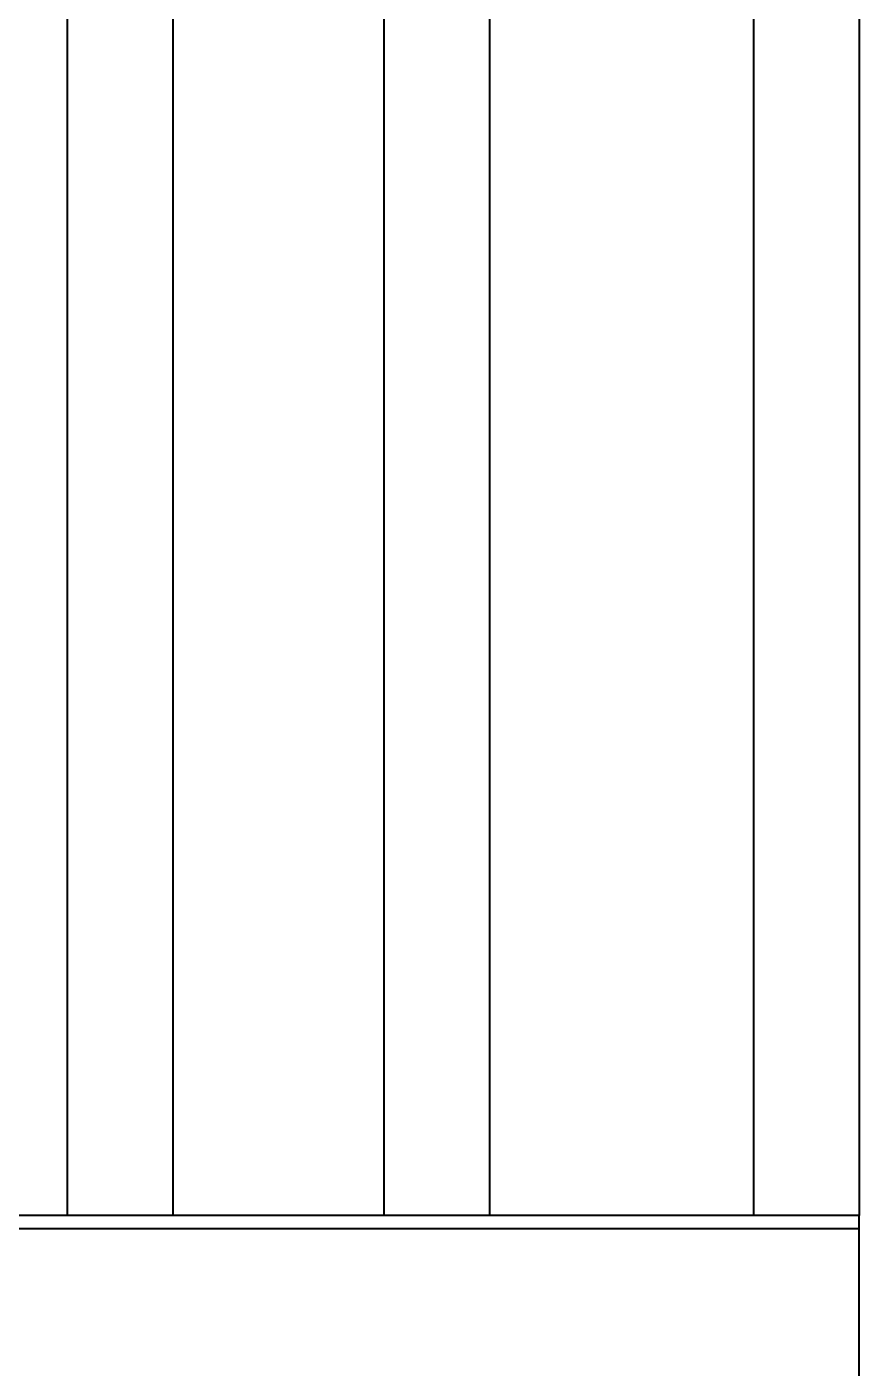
# Model space of a CAD drawing. Header units: millimetres. Extents: x 30271 to 35001, y 5679 to 9007.
# Drawn here: x 34162 to 34477, y 7754 to 8262 of the extents above; entities that cross this region are included whole.
import ezdxf

# ---------------------------------------------------------------- set-up
doc = ezdxf.new("R2010")
doc.units = ezdxf.units.MM
doc.linetypes.add('K5LT_BASIC', pattern=[0])

msp = doc.modelspace()

# ---------------------------------------------------------------- linework, layer by layer
at = {"color": 5, "linetype": 'K5LT_BASIC', "lineweight": 40, "ltscale": 0.5}
for p, q in [((34477.311, 8738.281), (34477.311, 7812.278)), ((34177.311, 8519.338), (34177.311, 7812.278)), ((34337.311, 8519.338), (34337.311, 7812.278)), ((34437.311, 8519.338), (34437.311, 7812.278)), ((34477.311, 8519.338), (34477.311, 7812.278)), ((34217.311, 8351.891), (34217.311, 7812.278)), ((34297.311, 8351.891), (34297.311, 7812.278)), ((34477.311, 7812.278), (34041.216, 7812.278)), ((34477.311, 7810.278), (34477.311, 7812.278)), ((34477.311, 7807.278), (34043.057, 7807.278)), ((34477.311, 7807.278), (34477.311, 7810.278)), ((34477.311, 7798.278), (34477.311, 7807.278)), ((34477.311, 7740.278), (34477.311, 7798.278))]:
    msp.add_line(p, q, dxfattribs=at)

doc.saveas('drawing.dxf')
